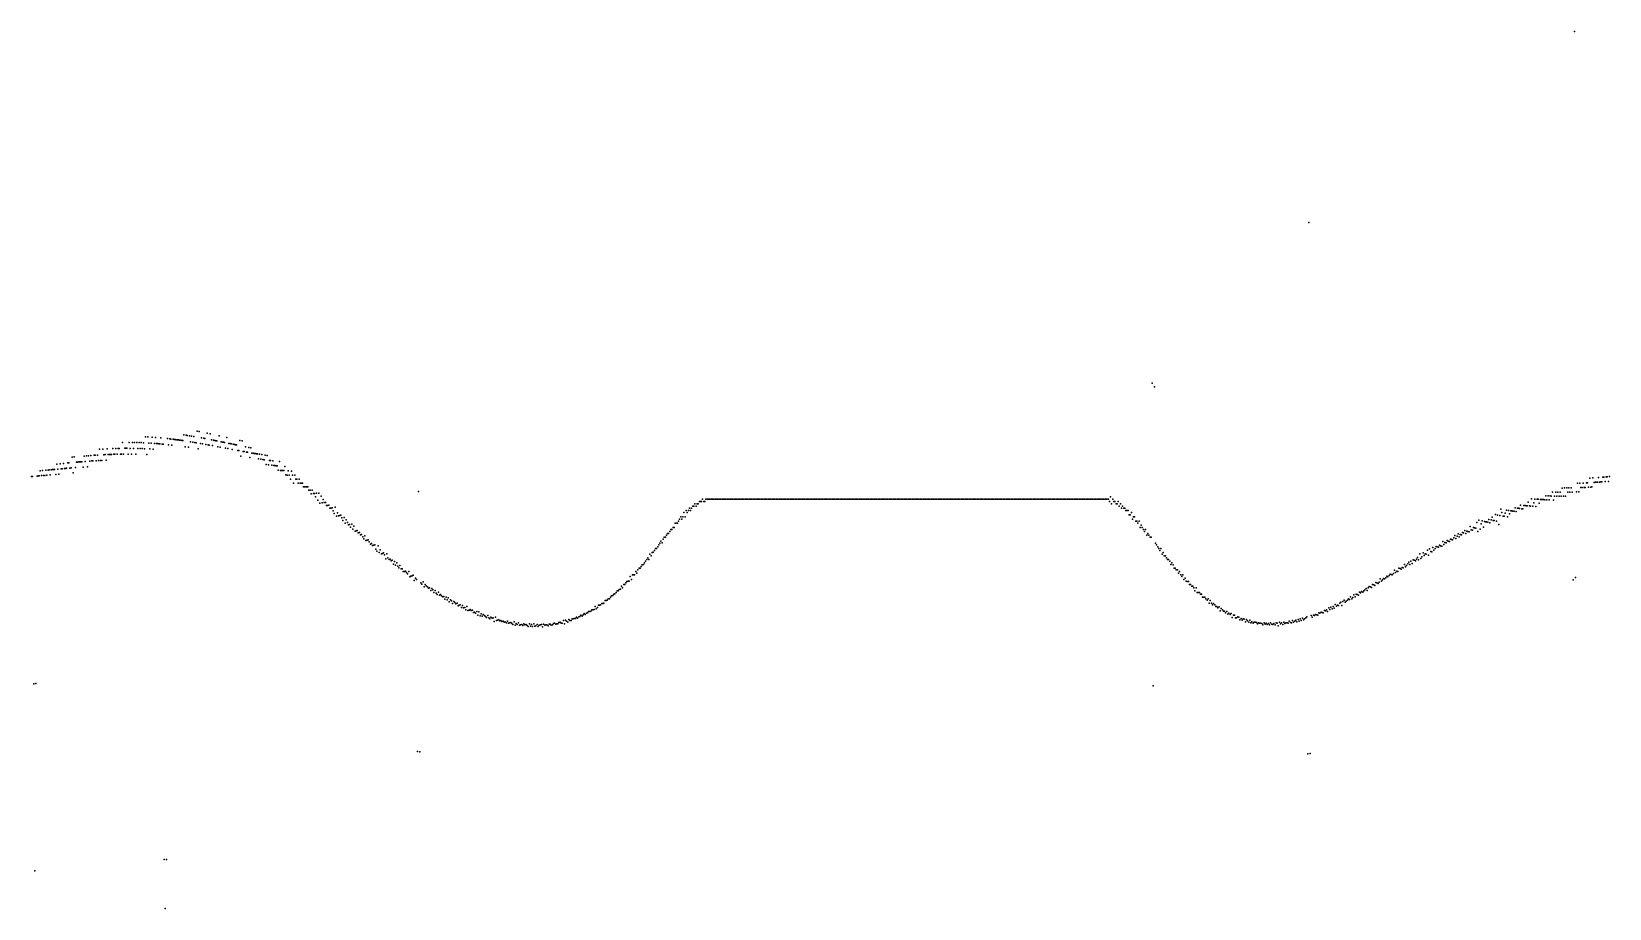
# Model space of a CAD drawing. Header units: metres. Extents: x 0 to 360, y 7 to 207.
import ezdxf

# ---------------------------------------------------------------- set-up
doc = ezdxf.new("R2010")
doc.units = ezdxf.units.M

msp = doc.modelspace()

# ---------------------------------------------------------------- linework, layer by layer
for p in [(352, 207.46), (291.5, 163.88), (255.75, 127.31), (256.25, 126.47), (35, 115.49), (35.5, 115.41), (35.75, 115.37), (36.25, 115.28), (36.75, 115.2), (38, 116.32), (38.5, 116.23), (40.25, 115.87), (41, 115.71), (43, 115.28), (15.75, 112.21), (16.5, 112.26), (17.5, 112.31), (18.75, 112.36), (19.5, 112.38), (20, 112.39), (20.25, 112.4), (21, 113.76), (21.5, 112.42), (21.75, 112.42), (22, 112.42), (22.5, 113.76), (22.75, 112.41), (23.25, 113.76), (23.5, 112.41), (23.75, 113.75), (24.25, 113.74), (24.5, 112.39), (24.75, 113.72), (25, 112.37), (25.25, 113.71), (25.5, 112.35), (25.75, 113.69), (26, 112.33), (26.25, 115.04), (26.75, 115.01), (27, 113.62), (27.25, 112.27), (27.5, 113.59), (27.75, 114.95), (28, 112.23), (28.25, 113.54), (28.5, 114.89), (28.75, 113.51), (29, 113.49), (29.25, 113.47), (29.5, 113.45), (29.75, 114.78), (30, 113.4), (30.25, 113.38), (31.25, 114.63), (31.5, 113.25), (31.75, 114.57), (32, 114.54), (32.25, 113.17), (32.5, 114.48), (32.75, 114.45), (33, 114.42), (33.25, 114.38), (33.5, 114.35), (33.75, 114.32), (34, 114.28), (34.25, 114.25), (34.5, 114.21), (34.75, 114.18), (35.25, 112.79), (36, 112.68), (36.5, 113.91), (37, 113.83), (37.25, 115.11), (37.5, 113.74), (37.75, 113.7), (38.25, 112.33), (38.75, 113.53), (39, 114.79), (39.25, 113.44), (39.5, 114.7), (39.75, 114.65), (40, 113.31), (40.5, 113.22), (40.75, 113.17), (41.25, 114.35), (41.5, 113.03), (41.75, 114.25), (42, 114.2), (42.25, 114.15), (42.5, 114.1), (42.75, 112.79), (43.25, 112.7), (43.5, 113.9), (43.75, 113.85), (44, 113.79), (44.25, 113.74), (44.5, 112.46), (44.75, 114.9), (45, 112.36), (45.25, 113.54), (45.5, 113.49), (45.75, 113.43), (46, 112.17), (46.25, 113.33), (46.5, 113.28), (46.75, 113.23), (47, 113.18), (47.25, 111.94), (47.5, 111.89), (47.75, 114.24), (48.25, 114.13), (48.5, 111.7), (48.75, 111.66), (49, 112.78), (49.25, 111.57), (49.5, 111.52), (49.75, 112.64), (50.25, 112.54), (6, 108.83), (6.75, 108.91), (7.5, 108.98), (8.5, 109.08), (8.75, 109.1), (9.25, 107.94), (9.5, 110.41), (10, 110.46), (10.25, 108.03), (10.5, 109.26), (10.75, 109.28), (11, 109.31), (11.25, 109.33), (11.5, 109.35), (11.75, 109.37), (12, 108.16), (12.25, 110.66), (12.5, 109.43), (12.75, 110.7), (13, 108.23), (13.25, 110.74), (13.5, 109.5), (13.75, 110.78), (14, 109.53), (14.25, 109.55), (14.5, 110.83), (14.75, 110.85), (15, 109.6), (15.25, 110.88), (15.5, 109.62), (16, 109.65), (16.25, 109.66), (16.75, 110.96), (17, 110.98), (17.25, 109.71), (17.75, 111.01), (18, 111.02), (18.25, 111.03), (18.5, 111.04), (19, 111.05), (19.25, 111.06), (19.75, 111.07), (20.5, 111.09), (20.75, 111.09), (21.25, 111.1), (22.25, 111.1), (23, 111.1), (24, 111.08), (26.5, 111), (48, 110.64), (50, 110.31), (50.5, 111.35), (50.75, 111.31), (51, 111.26), (51.25, 111.22), (51.5, 111.18), (51.75, 111.14), (52, 110), (52.25, 111.06), (52.5, 109.93), (52.75, 110.98), (53, 109.86), (53.25, 109.82), (53.5, 110.87), (53.75, 108.7), (54, 110.8), (54.25, 108.64), (54.5, 109.66), (54.75, 109.63), (55, 108.56), (55.25, 109.57), (55.5, 108.51), (55.75, 108.48), (56, 108.46), (56.25, 108.44), (56.75, 109.41), (58, 108.3), (0.25, 106), (0.5, 106.02), (1.5, 106.1), (1.75, 106.13), (2, 106.15), (2.25, 107.29), (2.5, 106.19), (2.75, 107.34), (3, 106.23), (3.25, 106.26), (3.5, 107.41), (3.75, 106.3), (4, 107.46), (4.25, 107.49), (4.5, 106.37), (4.75, 107.53), (5, 107.56), (5.25, 107.58), (5.5, 107.61), (5.75, 106.47), (6.25, 107.68), (6.5, 106.54), (7, 107.74), (7.25, 107.77), (7.75, 107.81), (8, 107.83), (8.25, 107.86), (9, 107.92), (9.75, 106.8), (56.5, 107.41), (57, 107.38), (57.25, 107.36), (57.5, 107.34), (57.75, 107.33), (58.25, 106.34), (58.5, 106.33), (58.75, 107.27), (59, 106.31), (59.25, 105.37), (59.5, 107.24), (59.75, 106.29), (60, 104.45), (60.25, 106.28), (60.5, 105.36), (60.75, 105.36), (61, 104.46), (61.25, 105.36), (61.5, 104.47), (61.75, 104.47), (62, 104.48), (352.75, 104.45), (353.25, 104.47), (354, 104.51), (354.75, 104.55), (355, 104.56), (355.5, 105.63), (356.25, 105.68), (356.5, 104.65), (356.75, 104.67), (357, 104.68), (357.25, 104.7), (357.5, 105.78), (357.75, 104.74), (358, 104.75), (358.25, 104.77), (358.5, 105.85), (358.75, 105.88), (359, 104.82), (359.25, 105.92), (359.5, 105.94), (359.75, 104.88), (360, 105.98), (62.25, 103.62), (62.5, 103.63), (62.75, 103.64), (63, 103.65), (63.25, 103.67), (63.5, 102.84), (63.75, 102.86), (64, 102.05), (64.25, 102.9), (64.5, 102.09), (64.75, 102.12), (65, 101.33), (65.25, 102.17), (65.75, 102.22), (66.25, 101.49), (66.75, 100.77), (88.5, 102.59), (153.25, 100.81), (154, 100.81), (154.25, 100.81), (154.5, 100.81), (154.75, 100.81), (155, 100.81), (155.25, 100.81), (155.5, 100.81), (155.75, 100.81), (156, 100.81), (156.25, 100.81), (156.5, 100.81), (156.75, 100.81), (157, 100.81), (157.25, 100.81), (157.5, 100.81), (157.75, 100.81), (158, 100.81), (158.25, 100.81), (158.5, 100.81), (158.75, 100.81), (159, 100.81), (159.25, 100.81), (159.5, 100.81), (159.75, 100.81), (160, 100.81), (160.25, 100.81), (160.5, 100.81), (160.75, 100.81), (161, 100.81), (161.25, 100.81), (161.5, 100.81), (161.75, 100.81), (162, 100.81), (162.25, 100.81), (162.5, 100.81), (162.75, 100.81), (163, 100.81), (163.25, 100.81), (163.5, 100.81), (163.75, 100.81), (164, 100.81), (164.25, 100.81), (164.5, 100.81), (164.75, 100.81), (165, 100.81), (165.25, 100.81), (165.5, 100.81), (165.75, 100.81), (166, 100.81), (166.25, 100.81), (166.5, 100.81), (166.75, 100.81), (167, 100.81), (167.25, 100.81), (167.5, 100.81), (167.75, 100.81), (168, 100.81), (168.25, 100.81), (168.5, 100.81), (168.75, 100.81), (169, 100.81), (169.25, 100.81), (169.5, 100.81), (169.75, 100.81), (170, 100.81), (170.25, 100.81), (170.5, 100.81), (170.75, 100.81), (171, 100.81), (171.25, 100.81), (171.5, 100.81), (171.75, 100.81), (172, 100.81), (172.25, 100.81), (172.5, 100.81), (172.75, 100.81), (173, 100.81), (173.25, 100.81), (173.5, 100.81), (173.75, 100.81), (174, 100.81), (174.25, 100.81), (174.5, 100.81), (174.75, 100.81), (175, 100.81), (175.25, 100.81), (175.5, 100.81), (175.75, 100.81), (176, 100.81), (176.25, 100.81), (176.5, 100.81), (176.75, 100.81), (177, 100.81), (177.25, 100.81), (177.5, 100.81), (177.75, 100.81), (178, 100.81), (178.25, 100.81), (178.5, 100.81), (178.75, 100.81), (179, 100.81), (179.25, 100.81), (179.5, 100.81), (179.75, 100.81), (180, 100.81), (180.25, 100.81), (180.5, 100.81), (180.75, 100.81), (181, 100.81), (181.25, 100.81), (181.5, 100.81), (181.75, 100.81), (182, 100.81), (182.25, 100.81), (182.5, 100.81), (182.75, 100.81), (183, 100.81), (183.25, 100.81), (183.5, 100.81), (183.75, 100.81), (184, 100.81), (184.25, 100.81), (184.5, 100.81), (184.75, 100.81), (185, 100.81), (185.25, 100.81), (185.5, 100.81), (185.75, 100.81), (186, 100.81), (186.25, 100.81), (186.5, 100.81), (186.75, 100.81), (187, 100.81), (187.25, 100.81), (187.5, 100.81), (187.75, 100.81), (188, 100.81), (188.25, 100.81), (188.5, 100.81), (188.75, 100.81), (189, 100.81), (189.25, 100.81), (189.5, 100.81), (189.75, 100.81), (190, 100.81), (190.25, 100.81), (190.5, 100.81), (190.75, 100.81), (191, 100.81), (191.25, 100.81), (191.5, 100.81), (191.75, 100.81), (192, 100.81), (192.25, 100.81), (192.5, 100.81), (192.75, 100.81), (193, 100.81), (193.25, 100.81), (193.5, 100.81), (193.75, 100.81), (194, 100.81), (194.25, 100.81), (194.5, 100.81), (194.75, 100.81), (195, 100.81), (195.25, 100.81), (195.5, 100.81), (195.75, 100.81), (196, 100.81), (196.25, 100.81), (196.5, 100.81), (196.75, 100.81), (197, 100.81), (197.25, 100.81), (197.5, 100.81), (197.75, 100.81), (198, 100.81), (198.25, 100.81), (198.5, 100.81), (198.75, 100.81), (199, 100.81), (199.25, 100.81), (199.5, 100.81), (199.75, 100.81), (200, 100.81), (200.25, 100.81), (200.5, 100.81), (200.75, 100.81), (201, 100.81), (201.25, 100.81), (201.5, 100.81), (201.75, 100.81), (202, 100.81), (202.25, 100.81), (202.5, 100.81), (202.75, 100.81), (203, 100.81), (203.25, 100.81), (203.5, 100.81), (203.75, 100.81), (204, 100.81), (204.25, 100.81), (204.5, 100.81), (204.75, 100.81), (205, 100.81), (205.25, 100.81), (205.5, 100.81), (205.75, 100.81), (206, 100.81), (206.25, 100.81), (206.5, 100.81), (206.75, 100.81), (207, 100.81), (207.25, 100.81), (207.5, 100.81), (207.75, 100.81), (208, 100.81), (208.25, 100.81), (208.5, 100.81), (208.75, 100.81), (209, 100.81), (209.25, 100.81), (209.5, 100.81), (209.75, 100.81), (210, 100.81), (210.25, 100.81), (210.5, 100.81), (210.75, 100.81), (211, 100.81), (211.25, 100.81), (211.5, 100.81), (211.75, 100.81), (212, 100.81), (212.25, 100.81), (212.5, 100.81), (212.75, 100.81), (213, 100.81), (213.25, 100.81), (213.5, 100.81), (213.75, 100.81), (214, 100.81), (214.25, 100.81), (214.5, 100.81), (214.75, 100.81), (215, 100.81), (215.25, 100.81), (215.5, 100.81), (215.75, 100.81), (216, 100.81), (216.25, 100.81), (216.5, 100.81), (216.75, 100.81), (217, 100.81), (217.25, 100.81), (217.5, 100.81), (217.75, 100.81), (218, 100.81), (218.25, 100.81), (218.5, 100.81), (218.75, 100.81), (219, 100.81), (219.25, 100.81), (219.5, 100.81), (219.75, 100.81), (220, 100.81), (220.25, 100.81), (220.5, 100.81), (220.75, 100.81), (221, 100.81), (221.25, 100.81), (221.5, 100.81), (221.75, 100.81), (222, 100.81), (222.25, 100.81), (222.5, 100.81), (222.75, 100.81), (223, 100.81), (223.25, 100.81), (223.5, 100.81), (223.75, 100.81), (224, 100.81), (224.25, 100.81), (224.5, 100.81), (224.75, 100.81), (225, 100.81), (225.25, 100.81), (225.5, 100.81), (225.75, 100.81), (226, 100.81), (226.25, 100.81), (226.5, 100.81), (226.75, 100.81), (227, 100.81), (227.25, 100.81), (227.5, 100.81), (227.75, 100.81), (228, 100.81), (228.25, 100.81), (228.5, 100.81), (228.75, 100.81), (229, 100.81), (229.25, 100.81), (229.5, 100.81), (229.75, 100.81), (230, 100.81), (230.25, 100.81), (230.5, 100.81), (230.75, 100.81), (231, 100.81), (231.25, 100.81), (231.5, 100.81), (231.75, 100.81), (232, 100.81), (232.25, 100.81), (232.5, 100.81), (232.75, 100.81), (233, 100.81), (233.25, 100.81), (233.5, 100.81), (233.75, 100.81), (234, 100.81), (234.25, 100.81), (234.5, 100.81), (234.75, 100.81), (235, 100.81), (235.25, 100.81), (235.5, 100.81), (235.75, 100.81), (236, 100.81), (236.25, 100.81), (236.5, 100.81), (236.75, 100.81), (237, 100.81), (237.25, 100.81), (237.5, 100.81), (237.75, 100.81), (238, 100.81), (238.25, 100.81), (238.5, 100.81), (238.75, 100.81), (239, 100.81), (239.25, 100.81), (239.5, 100.81), (239.75, 100.81), (240, 100.81), (240.25, 100.81), (240.5, 100.81), (240.75, 100.81), (241, 100.81), (241.25, 100.81), (241.5, 100.81), (241.75, 100.81), (242, 100.81), (242.25, 100.81), (242.5, 100.81), (242.75, 100.81), (243, 100.81), (243.25, 100.81), (243.5, 100.81), (243.75, 100.81), (244, 100.81), (244.25, 100.81), (244.5, 100.81), (244.75, 100.81), (245, 100.81), (245.25, 100.81), (245.5, 100.81), (245.75, 100.81), (246.25, 101.34), (246.75, 100.81), (342.25, 100.89), (343, 100.84), (343.5, 100.8), (343.75, 100.79), (344.25, 100.76), (344.5, 100.75), (344.75, 100.73), (345.5, 101.58), (346, 101.56), (346.5, 101.55), (346.75, 101.54), (347, 102.44), (347.5, 101.52), (347.75, 102.43), (348, 101.51), (348.25, 102.43), (348.5, 101.51), (348.75, 102.43), (349, 101.5), (349.25, 103.37), (349.5, 101.5), (349.75, 103.38), (350, 101.5), (350.25, 103.39), (350.5, 102.44), (350.75, 103.4), (351, 102.44), (351.25, 103.41), (351.5, 102.45), (352.5, 102.47), (353, 102.49), (353.5, 103.48), (353.75, 103.49), (354.25, 103.51), (354.5, 103.52), (355.25, 103.56), (355.75, 103.58), (356, 103.6), (65.5, 100.6), (66, 99.89), (66.5, 99.96), (67, 100.04), (67.25, 100.08), (67.5, 99.36), (67.75, 99.41), (68, 99.45), (68.25, 98.76), (68.5, 98.8), (68.75, 98.85), (69, 98.18), (69.25, 97.52), (69.5, 99), (70, 97.68), (70.75, 97.16), (149, 97.75), (149.5, 98.25), (149.75, 97.75), (150, 98.25), (150.25, 98.75), (150.5, 98.25), (150.75, 98.75), (151, 99.26), (151.25, 99.26), (151.5, 99.77), (151.75, 99.26), (152, 99.77), (152.25, 99.77), (152.5, 100.29), (152.75, 100.29), (153, 100.29), (153.5, 100.29), (153.75, 100.29), (246, 100.29), (246.5, 99.77), (247, 100.29), (247.25, 100.29), (247.5, 99.77), (247.75, 99.77), (248, 100.29), (248.25, 99.26), (248.5, 99.77), (248.75, 98.75), (249, 99.26), (249.25, 98.75), (249.5, 98.75), (249.75, 98.25), (250, 98.25), (250.25, 98.25), (250.5, 97.26), (250.75, 97.26), (251, 97.75), (334, 97.31), (334.5, 97.21), (335.25, 98.55), (335.5, 97.76), (336.25, 97.64), (336.5, 98.35), (337, 98.27), (337.25, 97.47), (337.5, 98.2), (337.75, 98.16), (338, 98.12), (338.25, 98.09), (338.5, 98.83), (338.75, 98.02), (339, 98.77), (339.25, 98.74), (339.5, 98.7), (339.75, 99.47), (340, 98.65), (340.25, 98.62), (340.5, 99.39), (340.75, 99.36), (341, 99.34), (341.25, 99.31), (341.5, 100.11), (341.75, 99.27), (342, 99.24), (342.5, 99.2), (342.75, 100.01), (343.25, 99.14), (344, 99.92), (345, 100.72), (345.25, 100.71), (345.75, 100.69), (346.25, 100.67), (347.25, 100.63), (69.75, 96.93), (70.25, 97.04), (70.5, 97.1), (71, 96.54), (71.25, 95.93), (71.5, 96.66), (71.75, 95.39), (72, 96.12), (72.25, 95.53), (72.5, 94.95), (72.75, 95.02), (73, 94.45), (73.25, 95.16), (73.5, 93.97), (73.75, 94.68), (74.25, 93.58), (74.5, 93.66), (146, 93.94), (146.25, 93.94), (146.5, 94.4), (146.75, 94.4), (147, 95.33), (147.25, 95.33), (147.5, 95.34), (147.75, 95.81), (148, 96.29), (148.25, 96.77), (148.5, 96.29), (148.75, 96.77), (149.25, 96.77), (251.25, 96.29), (251.5, 96.77), (251.75, 96.77), (252, 95.81), (252.25, 95.81), (252.5, 95.34), (252.75, 95.81), (253, 94.4), (253.25, 94.86), (253.5, 94.4), (253.75, 93.94), (254.25, 93.93), (327, 93.66), (328.25, 94.57), (328.5, 93.86), (328.75, 93.79), (329, 94.37), (329.25, 94.3), (329.5, 94.23), (329.75, 95.48), (330.25, 96.03), (330.5, 93.97), (330.75, 95.23), (331, 95.85), (331.25, 94.44), (331.5, 95.73), (331.75, 95.67), (332, 95.62), (332.25, 95.56), (332.5, 96.2), (332.75, 95.45), (333, 96.09), (333.25, 96.74), (333.5, 95.98), (333.75, 95.93), (334.25, 95.83), (334.75, 95.02), (335, 97.11), (335.75, 96.98), (336, 96.94), (336.75, 96.81), (74, 93.5), (74.75, 93.13), (75, 93.21), (75.25, 92.69), (75.5, 92.78), (75.75, 92.27), (76, 91.77), (76.25, 92.44), (76.5, 91.37), (76.75, 91.46), (77, 91.55), (77.25, 91.07), (77.5, 90.6), (77.75, 90.7), (78, 90.24), (78.25, 90.33), (78.5, 90.43), (79.25, 90.17), (143, 89.97), (143.25, 90.39), (143.5, 90.82), (143.75, 91.25), (144, 90.83), (144.25, 91.69), (144.5, 92.13), (144.75, 92.14), (145, 92.58), (145.25, 93.03), (145.5, 93.03), (145.75, 93.48), (254, 93.48), (254.5, 92.58), (254.75, 93.03), (255, 92.58), (255.25, 92.13), (255.5, 92.13), (256.5, 90.82), (256.75, 90.39), (257, 89.97), (320.5, 90.04), (320.75, 89.95), (321.25, 90.31), (321.5, 90.22), (321.75, 90.13), (322, 91.15), (322.25, 90.5), (322.5, 90.97), (322.75, 90.89), (323, 91.37), (323.25, 91.28), (323.5, 91.19), (323.75, 91.68), (324, 91.6), (324.25, 91.52), (324.5, 92.02), (324.75, 92.53), (325, 91.86), (325.25, 92.37), (325.5, 92.89), (325.75, 92.21), (326, 92.73), (326.25, 92.66), (326.5, 93.19), (326.75, 93.12), (327.25, 92.97), (327.5, 93.51), (327.75, 93.44), (328, 93.37), (330, 93.46), (78.75, 89.44), (79, 89), (79.5, 88.67), (79.75, 89.3), (80, 88.35), (80.25, 88.45), (80.5, 88.55), (80.75, 88.14), (81, 87.24), (81.25, 88.35), (81.5, 87.44), (81.75, 87.05), (82, 87.16), (82.25, 86.77), (82.5, 86.88), (83, 86.61), (83.5, 86.34), (140.25, 86.67), (140.5, 87.07), (140.75, 87.47), (141, 87.09), (141.25, 88.29), (141.5, 87.89), (141.75, 88.7), (142, 88.71), (142.25, 89.12), (142.5, 89.54), (142.75, 89.55), (257.25, 89.55), (257.5, 89.13), (257.75, 89.54), (258, 88.3), (258.25, 88.7), (258.5, 87.89), (258.75, 87.88), (259, 87.48), (259.25, 87.08), (259.5, 87.07), (259.75, 86.67), (314.25, 86.46), (314.75, 86.72), (315.25, 87), (315.5, 86.9), (315.75, 86.8), (316, 87.18), (316.25, 87.56), (316.5, 86.98), (316.75, 88.36), (317, 87.27), (317.25, 87.66), (317.5, 88.56), (317.75, 87.96), (318, 88.37), (318.25, 88.27), (318.5, 89.2), (318.75, 88.08), (319, 89.53), (319.25, 88.92), (319.5, 88.82), (319.75, 89.78), (320, 89.16), (320.25, 89.59), (321, 89.85), (82.75, 86.02), (83.25, 85.76), (83.75, 85.51), (84, 85.15), (84.25, 85.72), (84.5, 84.91), (84.75, 84.91), (85, 84.34), (85.25, 84.34), (85.5, 84.44), (85.75, 84.11), (86, 83.78), (86.25, 84.33), (86.5, 83.13), (86.75, 83.24), (87, 83.35), (87.25, 83.46), (87.75, 82.83), (136.75, 83.17), (137.25, 83.56), (137.5, 83.57), (137.75, 83.58), (138, 84.32), (138.25, 83.97), (138.5, 84.71), (138.75, 85.1), (139, 85.11), (139.25, 85.49), (139.5, 85.88), (139.75, 85.89), (140, 86.28), (260, 85.89), (260.25, 86.27), (260.5, 85.88), (260.75, 85.11), (261, 85.1), (261.25, 84.72), (261.5, 84.71), (261.75, 83.96), (262, 84.32), (262.25, 83.58), (262.5, 83.21), (262.75, 83.56), (263.25, 82.82), (309, 82.92), (309.25, 83.24), (309.5, 83.13), (309.75, 83.44), (310, 83.76), (310.25, 83.66), (310.5, 83.55), (310.75, 83.88), (311, 84.64), (311.25, 84.1), (311.5, 84.43), (311.75, 84.32), (312, 85.1), (312.25, 85), (312.5, 84.89), (312.75, 85.24), (313, 85.13), (313.25, 85.94), (313.5, 85.38), (313.75, 85.73), (314, 86.09), (314.5, 85.89), (315, 86.15), (352.25, 82.99), (87.5, 82.3), (88, 82.52), (89, 81.73), (89.25, 81.44), (89.5, 81.95), (89.75, 80.86), (90, 81.37), (90.25, 81.08), (90.5, 80.8), (90.75, 80.52), (91, 80.63), (91.25, 79.96), (91.5, 80.46), (91.75, 80.18), (92, 79.53), (92.25, 80.02), (92.5, 79.38), (93, 79.59), (133, 79.18), (133.25, 79.2), (133.5, 79.54), (133.75, 79.89), (134, 79.91), (134.25, 80.26), (134.5, 80.27), (134.75, 80.96), (135, 80.64), (135.25, 81.34), (135.5, 81.35), (135.75, 81.71), (136, 82.07), (136.25, 82.09), (136.5, 82.1), (137, 82.48), (263, 82.47), (263.5, 82.1), (263.75, 82.08), (264, 82.07), (264.25, 81.36), (264.5, 81.35), (264.75, 80.99), (265, 80.98), (265.25, 80.62), (265.5, 79.94), (265.75, 80.59), (266, 79.57), (266.25, 79.56), (266.5, 79.54), (266.75, 79.19), (267, 79.17), (302.25, 79.15), (303, 79.58), (303.25, 79.48), (303.5, 79.74), (303.75, 79.64), (304, 79.91), (304.25, 80.18), (304.5, 80.45), (304.75, 79.98), (305, 80.63), (305.25, 80.91), (305.5, 80.8), (305.75, 80.7), (306, 81.37), (306.25, 81.27), (306.5, 81.16), (306.75, 81.84), (307, 81.74), (307.25, 81.63), (307.5, 81.93), (307.75, 82.63), (308, 82.12), (308.25, 82.42), (308.5, 82.72), (308.75, 82.62), (351.75, 82.41), (92.75, 79.11), (93.25, 78.96), (93.5, 79.07), (93.75, 78.81), (94, 78.55), (94.25, 78.66), (94.5, 78.05), (94.75, 78.51), (95, 77.9), (95.25, 78.36), (95.5, 77.41), (95.75, 77.86), (96, 77.62), (96.25, 77.03), (96.5, 77.48), (96.75, 77.23), (97, 76.99), (97.25, 77.1), (97.5, 76.52), (97.75, 76.62), (98, 76.72), (98.25, 76.15), (98.5, 76.59), (98.75, 76.02), (99, 76.12), (99.25, 75.56), (99.5, 76.32), (100.25, 75.63), (128, 75.58), (128.25, 75.61), (128.5, 75.64), (128.75, 76.36), (129, 75.81), (129.25, 76.11), (129.5, 76.65), (129.75, 76.68), (130, 76.7), (130.25, 77.03), (130.5, 77.06), (130.75, 77.08), (131, 77.73), (131.25, 77.75), (131.5, 77.77), (131.75, 78.11), (132, 78.13), (132.25, 78.47), (132.5, 78.81), (132.75, 78.83), (267.25, 78.51), (267.5, 78.49), (267.75, 78.47), (268, 78.13), (268.25, 77.79), (268.5, 78.08), (268.75, 77.12), (269, 77.72), (269.25, 77.08), (269.5, 76.74), (269.75, 77.03), (270, 76.7), (270.25, 76.36), (270.5, 76.34), (270.75, 76.01), (271, 76.29), (271.5, 75.93), (271.75, 75.6), (295.5, 75.59), (296, 76.06), (296.25, 75.65), (296.5, 76.21), (296.75, 75.8), (297, 76.35), (297.25, 75.94), (297.5, 76.83), (297.75, 76.41), (298, 76.65), (298.25, 76.55), (298.5, 77.13), (298.75, 77.37), (299, 76.61), (299.25, 77.52), (299.5, 77.77), (299.75, 77.33), (300, 77.58), (300.25, 77.82), (300.5, 78.07), (300.75, 77.98), (301, 78.58), (301.25, 78.13), (301.5, 78.38), (301.75, 78.99), (302, 78.54), (302.5, 79.05), (302.75, 78.95), (99.75, 75.43), (100, 75.53), (100.5, 75.4), (100.75, 75.49), (101, 74.95), (101.25, 75.04), (101.5, 74.82), (101.75, 75.23), (102, 74.38), (102.25, 75.1), (102.5, 74.25), (102.75, 74.65), (103, 74.12), (103.25, 74.52), (103.5, 74.3), (103.75, 74.08), (104, 73.87), (104.25, 74.26), (104.5, 73.74), (104.75, 73.52), (105, 73.91), (105.25, 73.69), (105.5, 73.77), (105.75, 72.96), (106, 73.94), (106.25, 73.13), (106.5, 73.21), (106.75, 73.29), (107, 73.07), (107.25, 73.15), (107.5, 72.94), (107.75, 73.02), (108, 72.8), (108.25, 72.88), (108.5, 72.66), (108.75, 73.03), (109, 72.53), (109.25, 72.6), (109.5, 72.67), (109.75, 72.46), (110, 72.25), (110.25, 72.89), (110.5, 72.11), (110.75, 72.46), (111, 72.24), (111.25, 72.6), (111.5, 72.1), (111.75, 72.17), (112, 72.23), (112.25, 72.02), (112.5, 72.36), (112.75, 72.15), (113, 72.21), (113.25, 71.99), (113.75, 72.4), (114.25, 72.24), (114.75, 72.36), (115.5, 72.26), (116, 72.09), (116.25, 72.15), (116.5, 72.21), (117, 72.31), (117.25, 72.09), (117.5, 72.14), (117.75, 72.2), (118, 71.97), (118.25, 72.3), (118.5, 72.35), (118.75, 72.12), (119, 72.17), (119.25, 72.5), (119.5, 72.54), (119.75, 72.31), (120, 72.36), (120.25, 72.41), (120.5, 72.73), (120.75, 72.78), (121, 72.54), (121.25, 72.58), (121.5, 73.19), (121.75, 72.39), (122, 73.27), (122.25, 73.03), (122.5, 72.79), (122.75, 73.4), (123, 73.15), (123.25, 73.19), (123.5, 73.52), (123.75, 73.55), (124, 73.59), (124.25, 73.63), (124.5, 73.95), (124.75, 73.7), (125, 74.02), (125.25, 74.06), (125.5, 74.38), (125.75, 74.13), (126, 74.45), (126.25, 74.77), (126.5, 74.51), (126.75, 74.84), (127, 74.87), (127.25, 75.19), (127.5, 75.22), (127.75, 75.25), (271.25, 75.36), (272, 75.27), (272.25, 75.25), (272.5, 74.92), (272.75, 75.19), (273, 74.57), (273.25, 74.83), (273.5, 74.5), (273.75, 74.76), (274, 73.86), (274.25, 74.41), (274.5, 74.37), (274.75, 73.76), (275, 73.73), (275.25, 73.98), (275.5, 73.94), (275.75, 73.33), (276, 73.58), (276.25, 73.26), (276.5, 73.5), (276.75, 73.47), (277, 72.86), (277.25, 73.39), (277.5, 73.06), (277.75, 72.74), (278, 73.26), (278.25, 72.66), (278.5, 72.89), (278.75, 72.57), (279, 72.81), (279.25, 72.76), (279.5, 72.72), (279.75, 72.39), (280, 72.62), (280.25, 72.58), (280.5, 72.53), (280.75, 72.48), (281, 72.15), (281.25, 72.66), (281.5, 72.33), (281.75, 72.56), (282, 72.23), (282.25, 72.46), (282.5, 72.13), (282.75, 72.63), (283, 72.3), (283.25, 72.24), (283.5, 72.47), (283.75, 72.13), (284, 72.64), (284.25, 72.58), (284.5, 71.96), (284.75, 72.74), (285, 72.4), (285.25, 72.62), (285.5, 72.28), (285.75, 72.79), (286, 72.44), (286.25, 72.66), (286.5, 72.6), (286.75, 72.54), (287, 73.04), (287.25, 72.69), (287.5, 72.63), (287.75, 73.13), (288, 72.78), (288.25, 73), (288.5, 73.22), (288.75, 72.86), (289, 73.37), (289.25, 73.01), (289.5, 73.52), (289.75, 73.16), (290, 73.67), (290.25, 73.31), (290.5, 73.53), (290.75, 73.75), (291, 73.97), (292, 74.27), (292.25, 73.89), (292.5, 74.41), (292.75, 74.33), (293, 74.56), (293.25, 74.48), (293.5, 74.4), (293.75, 74.93), (294, 74.85), (294.25, 75.08), (294.5, 74.99), (294.75, 74.91), (295, 75.45), (295.25, 75.36), (295.75, 75.19), (113.5, 71.78), (114, 71.9), (114.5, 71.75), (115, 71.86), (115.25, 71.92), (115.75, 71.76), (116.75, 71.71), (0.75, 58.69), (1.25, 58.77), (256, 58.26), (88.25, 43.26), (88.75, 43.23), (291.25, 42.75), (291.75, 42.83), (30.5, 18.66), (31, 18.65), (1, 16.04), (30.75, 7.49)]:
    msp.add_point(p)

doc.saveas('drawing.dxf')
